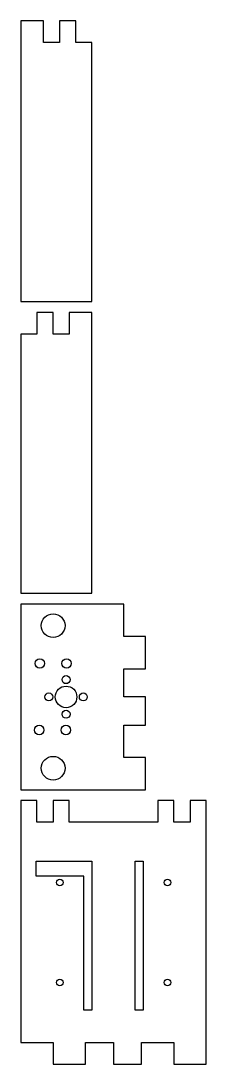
# Model space of a CAD drawing. Header units: millimetres. Extents: x 6 to 92, y 6 to 489.
import ezdxf

# ---------------------------------------------------------------- set-up
doc = ezdxf.new("R2010")
doc.units = ezdxf.units.MM
doc.layers.get('0').update_dxf_attribs({"linetype": 'CONTINUOUS'})

msp = doc.modelspace()

# ---------------------------------------------------------------- linework, layer by layer
for points in [[(39.35, 359.35), (39.35, 479.35), (31.85, 479.35), (31.85, 489.35), (24.35, 489.35), (24.35, 479.35), (16.85, 479.35), (16.85, 489.35), (6.35, 489.35), (6.35, 359.35)], [(39.35, 224.35), (39.35, 354.35), (28.85, 354.35), (28.85, 344.35), (21.35, 344.35), (21.35, 354.35), (13.85, 354.35), (13.85, 344.35), (6.35, 344.35), (6.35, 224.35)], [(36.85, 219.35), (36.85, 219.35), (6.35, 219.35), (6.35, 133.35), (36.85, 133.35), (36.85, 133.35), (64.12, 133.35), (64.12, 148.35), (54.12, 148.35), (54.12, 163.35), (64.12, 163.35), (64.12, 176.35), (54.12, 176.35), (54.12, 189.35), (64.12, 189.35), (64.12, 204.35), (54.12, 204.35), (54.12, 219.35)], [(6.35, 128.35), (6.35, 16.35), (21.35, 16.35), (21.35, 6.35), (36.35, 6.35), (36.35, 16.35), (49.35, 16.35), (49.35, 6.35), (62.35, 6.35), (62.35, 16.35), (77.35, 16.35), (77.35, 6.35), (92.35, 6.35), (92.35, 128.35), (84.85, 128.35), (84.85, 118.35), (77.35, 118.35), (77.35, 128.35), (69.85, 128.35), (69.85, 118.35), (28.85, 118.35), (28.85, 128.35), (21.35, 128.35), (21.35, 118.35), (13.85, 118.35), (13.85, 128.35)], [(13.45, 100.35), (39.35, 100.35), (39.35, 31.35), (35.55, 31.35), (35.55, 93.45), (13.45, 93.45)], [(59.35, 31.35), (59.35, 100.35), (63.05, 100.35), (63.05, 31.35)]]:
    msp.add_lwpolyline(points, close=True)
for centre, radius in [((21.35, 209.35), 5.5), ((15.17, 191.84), 2.2), ((27.57, 191.84), 2.2), ((27.35, 184.35), 1.85), ((27.35, 176.35), 5), ((19.35, 176.35), 1.85), ((35.35, 176.35), 1.85), ((27.35, 168.35), 1.85), ((14.87, 161.04), 2.2), ((27.27, 161.04), 2.2), ((21.35, 143.35), 5.5), ((24.45, 90.45), 1.55), ((74.44, 90.47), 1.55), ((24.44, 44.17), 1.55), ((74.44, 44.17), 1.55)]:
    msp.add_circle(centre, radius)

doc.saveas('drawing.dxf')
